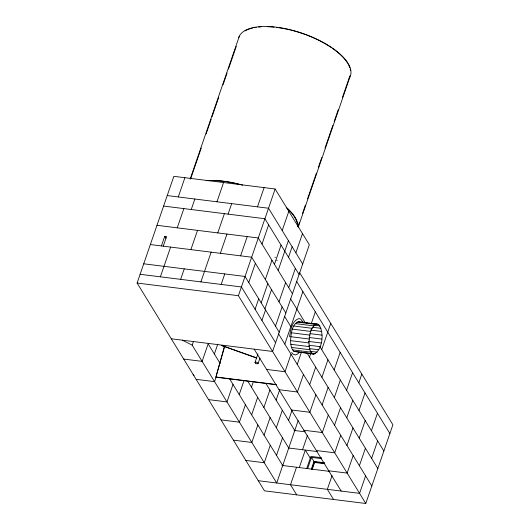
<?xml version="1.0" encoding="UTF-8"?>
<svg xmlns="http://www.w3.org/2000/svg" width="530" height="530" viewBox="0 0 530 530"><rect width="100%" height="100%" fill="white"/><g stroke="black" fill="none" stroke-linecap="round" stroke-linejoin="round"><path stroke-width="0.79" d="M290.566 340.638C291.056 334.059 291.553 324.367 298.635 321.571L318.629 324.4C324.42 332.323 323.008 349.356 313.892 354.206L293.898 351.377C290.977 348.674 290.778 344.361 290.566 340.638L308.983 342.943C309.195 346.66 309.394 350.973 312.316 353.682L313.892 354.206M308.983 342.943C309.474 336.358 309.97 326.672 317.053 323.876M289.499 336.709C290.692 330.269 291.752 320.889 298.953 318.543L300.841 319.166L303.107 322.439M276.66 384.793L215.882 377.201L224.488 346.11M216.306 375.717L224.448 347.203M258.097 363.474L259.972 358.022M299.688 272.731L392.896 424.775L365.786 503.5L264.483 490.84L137.104 283.04L173.853 176.324L275.149 188.991L309.328 244.741L272.579 351.456L171.283 338.789M161.411 245.933L164.724 236.314L166.566 236.546L163.253 246.165M178.279 196.955L184.904 177.709M190.118 179.153L239.361 36.139M190.767 178.511L201.261 148.036M206.104 133.971L211.218 119.118M212.026 116.779L218.751 97.242M223.057 84.734L227.092 73.014M228.437 69.105L236.241 46.441M160.378 276.826L170.62 247.086M177.245 227.84L183.87 208.601M191.237 209.522L194.855 199.022M180.637 279.356L184.255 268.862M190.88 249.617L197.505 230.371M216.956 201.784L223.581 182.545M200.897 281.894L211.139 252.148M217.764 232.909L224.389 213.663M228.072 214.127L231.69 203.626M220.347 253.3L226.972 234.055M298.165 420.634L276.693 483.002L192.185 345.149L193.496 341.346M221.156 284.424L224.773 273.924M240.607 255.831L247.232 236.592M257.474 206.852L264.099 187.607M214.365 354.007L217.77 344.122M365.786 503.5L238.407 295.7L275.149 188.991M216.127 377.075L214.557 381.64L196.14 379.334M248.762 282.543L255.387 263.297M262.012 244.058L268.637 224.813M255.089 309.255L258.7 298.761M265.325 279.515L271.956 260.27M282.192 230.53L288.823 211.291M233.008 384.416L226.979 401.912L208.562 399.613M261.184 302.815L267.816 283.57M274.441 264.331L281.066 245.085M264.914 308.897L271.539 289.652M278.171 270.413L288.406 240.666M261.919 320.405L265.537 309.911M239.222 394.552L243.932 380.865M298.112 226.224L299.457 222.315M302.418 213.722L305.379 205.123M307.532 198.869L316.41 173.085M318.291 167.612L321.796 157.45M325.022 148.075L332.827 125.411M334.172 121.502L338.206 109.783M342.512 97.281L349.237 77.744M298.224 227.145L349.893 77.102M288.519 257.249L292.136 246.748M255.01 362.454L257.958 353.888M278.999 301.815L285.624 282.57M295.866 252.836L302.491 233.591M245.43 404.688L239.408 422.185L220.99 419.886M251.458 387.198L253.029 382.633M275.481 326.129L282.106 306.883M288.731 287.644L295.356 268.399M251.644 414.824L257.673 397.334M284.815 344.096L302.888 291.613M257.858 424.961L251.836 442.457L233.419 440.158M263.88 407.471L269.909 389.974M291.03 354.232L285.007 371.729L266.59 369.423M264.072 435.097L270.095 417.607M276.123 400.11L279.529 390.226M297.244 364.368L301.53 351.927M311.388 323.293L315.317 311.885M270.287 445.233L264.265 462.73L245.847 460.431M276.309 427.743L282.338 410.246M303.458 374.505L297.436 392.001L279.019 389.696M309.48 357.008L310.792 353.205M276.501 455.376L282.523 437.879M288.545 420.383L291.95 410.498M309.672 384.641L315.695 367.144M321.717 349.654L330.76 323.413M315.887 394.777L309.858 412.274L291.44 409.968M321.909 377.281L327.931 359.791M296.528 467.235L290.506 484.731L296.714 494.868M302.55 449.738L307.526 435.289M299.291 467.579L305.313 450.089L310.282 458.198M322.101 404.913L328.123 387.417M334.145 369.927L340.167 352.43M306.691 468.566L310.885 456.396L321.445 457.721M307.632 468.633L311.501 457.39L321.173 458.596M328.315 415.05L322.286 432.546L303.869 430.241M334.337 397.553L340.359 380.063M311.408 468.944L313.992 461.444L324.466 462.75M311.719 469.447L314.297 461.948L324.777 463.26M312.289 469.202L314.608 462.458L311.501 457.39M334.523 425.186L340.551 407.689M346.574 390.199L352.596 372.703M340.737 435.322L334.715 452.819L316.297 450.513M346.766 417.832L352.788 400.335M358.81 382.845L361.824 374.094M332.052 475.642L327.341 489.336L333.555 499.472M346.951 445.458L352.973 427.968M359.002 410.472L365.024 392.975M353.166 455.595L347.143 473.091L328.726 470.786M359.188 438.105L365.216 420.608M359.38 465.731L365.402 448.241M371.431 430.744L377.453 413.248M365.594 475.867L359.572 493.364L258.276 480.703M371.616 458.377L377.638 440.88M299.185 352.51L297.178 354.325L295.157 354.934L293.262 354.305L291.632 352.483M167.228 195.57L268.524 208.23L302.703 263.986M163.611 206.064L264.907 218.731L299.086 274.48M156.986 225.31L258.282 237.97L292.461 293.726M274.911 257.269L275.461 257.335M150.361 244.555L251.657 257.216L285.836 312.965M276.773 260.31L277.329 260.376M143.736 263.801L245.032 276.461L279.204 332.211M266.477 281.761L267.027 281.827M140.119 274.295L241.415 286.955L275.593 342.705M137.104 283.04L238.407 295.7M301.815 322.3L303.412 322.498M305.817 322.796L307.42 322.995M310.62 323.399L312.223 323.598M314.628 323.896L318.629 324.4M296.952 322.081L315.37 324.386M313.581 325.115L319.988 325.917M295.276 323.591L313.694 325.897M312.236 327.235L321.041 328.335M293.719 325.996L312.137 328.302M310.5 330.077L321.717 331.475M292.394 329.137L310.812 331.435M309.951 333.635L321.962 335.139M291.381 332.787L309.798 335.092M308.957 337.464L321.77 339.061M290.758 336.716L309.175 339.014M308.327 341.386L321.14 342.99M308.924 345.242L320.133 346.64M290.811 344.301L309.228 346.6M309.195 348.581L318.802 349.78M291.487 347.442L309.904 349.747M310.043 351.284L317.251 352.185M292.534 349.86L310.951 352.158M311.567 353.192L315.575 353.695M293.898 351.377L312.316 353.682M183.711 359.062L202.129 361.367L208.151 343.871L220.149 363.447M215.677 376.956L275.633 384.449M294.07 430.433L305.353 431.844M288.737 448.016L317.284 451.58M314.608 462.458L324.281 463.664M282.026 465.426L329.269 471.329M298.635 321.571L299.688 321.922M256.652 357.823L221.302 345.401L256.553 358.055M182.333 340.174L192.185 345.149M296.674 281.476L389.881 433.527M290.652 298.973L305.008 322.386M319.789 346.507L383.852 451.017M284.63 316.463L290.837 326.599M306.996 352.953L377.83 468.513M278.601 333.96L371.808 486.003M254.161 349.151L341.154 491.058M266.053 383.68L294.978 430.87M164.724 236.314L165.97 238.341M247.815 381.255L288.949 448.367M229.788 379.175L282.927 465.857M194.066 375.366A1.63 0.51 16.1 0 1 193.284 374.465M206.15 180.69A59.015 24.565 19 0 1 242.68 185.156M286.856 207.846A59.015 24.565 19 0 1 297.986 226.336M208.893 180.723A58.605 24.4 19 0 1 240.355 184.685M287.114 208.389A58.605 24.4 19 0 1 297.595 226.231M238.752 37.623A59.015 24.565 19 0 1 305.525 34.43A59.015 24.565 19 0 1 349.157 78.347M245.065 30.919A58.605 24.4 19 0 1 252.605 28.024M254.009 27.719A58.605 24.4 19 0 1 256.235 27.322M258.594 27.023A58.605 24.4 19 0 1 261.058 26.818M267.511 26.712A58.605 24.4 19 0 1 274.162 27.143M276.726 27.427A58.605 24.4 19 0 1 290.261 29.938M291.069 30.137A58.605 24.4 19 0 1 305.651 34.655M306.4 34.934A58.605 24.4 19 0 1 331.614 47.766M332.337 48.263A58.605 24.4 19 0 1 347.667 63.255M348.117 64.011A58.605 24.4 19 0 1 349.813 67.741M350.231 69.185A58.605 24.4 19 0 1 350.489 70.583M350.111 75.485A58.605 24.4 19 0 1 349.508 76.963M255.341 363.07A1.63 0.676 19 0 0 257.997 363.626A1.63 0.676 19 0 0 256.315 362.202A1.63 0.676 19 0 0 255.341 363.07"/></g></svg>
